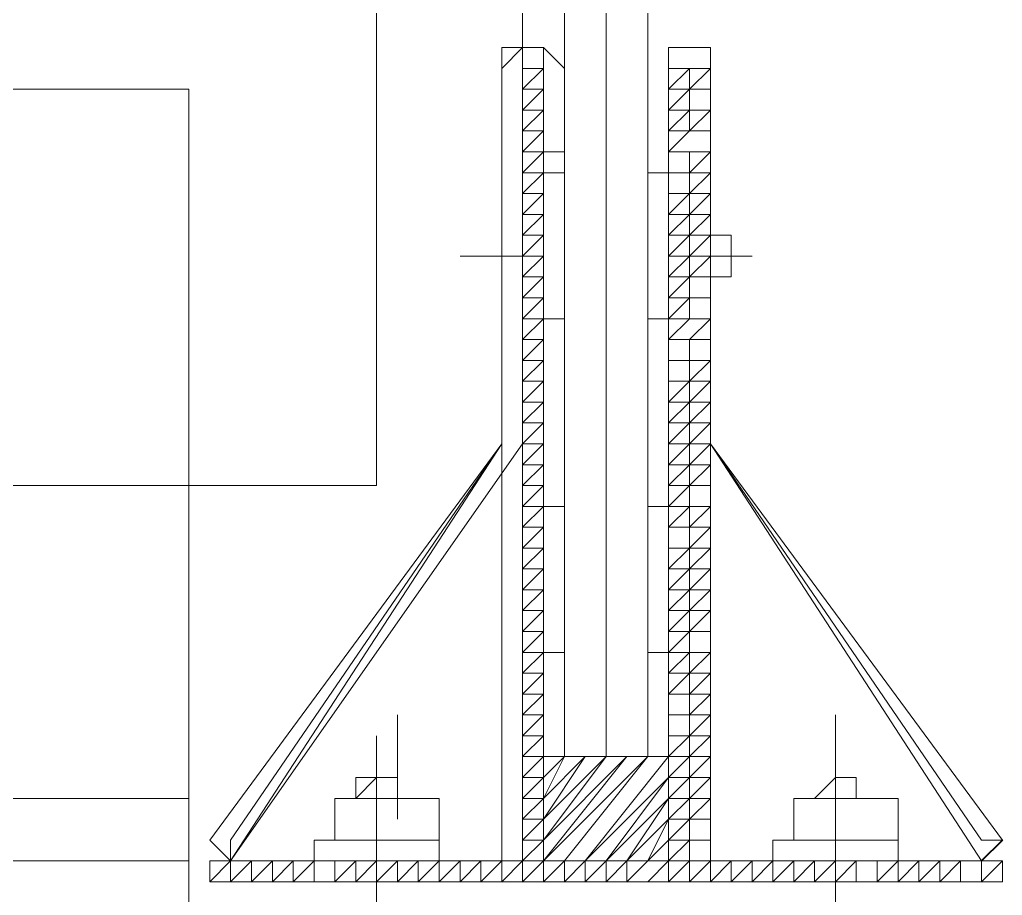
# Model space of a CAD drawing. Header units: millimetres. Extents: x 182 to 575, y -105 to 95.
# Drawn here: x 280.2178 to 280.4421, y 73.7984 to 73.9983 of the extents above; entities that cross this region are included whole.
import ezdxf

# ---------------------------------------------------------------- set-up
doc = ezdxf.new("R2010")
doc.units = ezdxf.units.MM
doc.header["$MEASUREMENT"] = 0
doc.layers.add('PDF_Geometry', color=7, linetype='Continuous')
doc.layers.add('PDF_Solid Fills', color=7, linetype='Continuous')

msp = doc.modelspace()

# ---------------------------------------------------------------- hatches: boundary and pattern name
at = {"layer": 'PDF_Solid Fills', "transparency": 33554559}
h = msp.add_hatch(color=256, dxfattribs=at)
h.paths.add_polyline_path([(280.2352, 73.80755), (280.2277, 73.80755), (280.2352, 73.80755)], flags=0)
h.paths.add_polyline_path([(280.2277, 73.80755), (280.2352, 73.80755), (280.2277, 73.80755)], flags=0)
h.paths.add_polyline_path([(280.2327, 73.80255), (280.2252, 73.80255), (280.2327, 73.80255)], flags=0)
h.paths.add_polyline_path([(280.2252, 73.80005), (280.2327, 73.80005), (280.2252, 73.80005)], flags=0)
h = msp.add_hatch(color=256, dxfattribs=at)
h.paths.add_polyline_path([(280.3452, 73.80755), (280.3552, 73.80755), (280.3452, 73.80755)], flags=0)
h.paths.add_polyline_path([(280.3477, 73.80005), (280.3402, 73.80005), (280.3477, 73.80005)], flags=0)
h.paths.add_polyline_path([(280.3327, 73.78755), (280.3402, 73.78755), (280.3327, 73.78755)], flags=0)
h.paths.add_polyline_path([(280.3402, 73.78755), (280.3327, 73.78755), (280.3402, 73.78755)], flags=0)
h.paths.add_polyline_path([(280.3277, 73.78005), (280.3352, 73.78005), (280.3277, 73.78005)], flags=0)
h.paths.add_polyline_path([(280.3277, 73.76255), (280.3202, 73.76255), (280.3277, 73.76255)], flags=0)
h.paths.add_polyline_path([(280.3227, 73.75255), (280.3152, 73.75255), (280.3227, 73.75255)], flags=0)
h.paths.add_polyline_path([(280.3152, 73.75005), (280.3227, 73.75005), (280.3152, 73.75005)], flags=0)

# ---------------------------------------------------------------- linework, layer by layer
at = {"layer": 'PDF_Geometry', "lineweight": 13}
for points in [[(280.33258, 73.94434), (280.33258, 74.94434)], [(280.33258, 73.9872), (280.33735, 73.9872), (280.33735, 73.97291), (280.33735, 73.9872), (280.33735, 73.99196), (280.33258, 73.99196), (280.32782, 73.9872), (280.32782, 73.90148), (280.26592, 73.81101), (280.32782, 73.90148), (280.32782, 73.9872), (280.32782, 73.90148), (280.26592, 73.81101), (280.32782, 73.90148), (280.32782, 73.9872)], [(280.44211, 73.80625), (280.37544, 73.80625), (280.37544, 73.90148), (280.37544, 73.9872), (280.36592, 73.9872), (280.36592, 73.97291), (280.36592, 73.9872), (280.36592, 73.99196), (280.37544, 73.99196), (280.37544, 73.9872), (280.37544, 73.90148), (280.44211, 73.81101), (280.43734, 73.81101), (280.37544, 73.90148), (280.37544, 73.80625), (280.43734, 73.80625)], [(280.36592, 73.9872), (280.36592, 73.9872)], [(280.36592, 73.9872), (280.36592, 73.9872)], [(280.14211, 73.79672), (280.14211, 73.98243), (280.25639, 73.98243), (280.25639, 73.79672)], [(280.29925, 73.82053), (280.29925, 73.82529), (280.30401, 73.82529), (280.30401, 73.82053), (280.30401, 73.82529), (280.30401, 73.82053), (280.30401, 73.82529), (280.29449, 73.82529), (280.29449, 73.82053), (280.29449, 73.82529)], [(280.29449, 73.82053), (280.29925, 73.82529)], [(280.14211, 73.82053), (280.25639, 73.82053)], [(280.14211, 73.80625), (280.25639, 73.80625)], [(280.30401, 73.80625), (280.30401, 73.80625)], [(280.30401, 73.80625), (280.30401, 73.80625)], [(280.40401, 73.80625), (280.40401, 73.80625)], [(280.40401, 73.80625), (280.40401, 73.80625)]]:
    msp.add_lwpolyline(points, dxfattribs=at)
for points in [[(280.34211, 73.83006), (280.35163, 73.83006), (280.35163, 74.92529), (280.34211, 74.92529)], [(280.34211, 73.83006), (280.35163, 73.83006), (280.35163, 74.92529), (280.34211, 74.92529)], [(280.34211, 73.83006), (280.35163, 73.83006), (280.35163, 74.92529), (280.34211, 74.92529)], [(280.34211, 73.83006), (280.35163, 73.83006), (280.35163, 74.92529), (280.34211, 74.92529)], [(280.36115, 73.83006), (280.35163, 73.83006), (280.35163, 74.92529), (280.36115, 74.92529)], [(280.36115, 73.83006), (280.35163, 73.83006), (280.35163, 74.92529), (280.36115, 74.92529)], [(280.36115, 73.83006), (280.35163, 73.83006), (280.35163, 74.92529), (280.36115, 74.92529)], [(280.36115, 73.83006), (280.35163, 73.83006), (280.35163, 74.92529), (280.36115, 74.92529)], [(279.06115, 74.87291), (280.29925, 74.87291), (280.29925, 73.89196), (279.06115, 73.89196)], [(280.32782, 73.9872), (280.32782, 73.90148), (280.26592, 73.80625), (280.26116, 73.81101), (280.32782, 73.90148), (280.32782, 73.9872), (280.32782, 73.99196), (280.33258, 73.99196), (280.33735, 73.99196), (280.33735, 73.9872), (280.33735, 73.96815), (280.33735, 73.9872), (280.33258, 73.9872), (280.33735, 73.9872), (280.33735, 73.97291), (280.33735, 73.9872), (280.33735, 73.99196), (280.33258, 73.99196), (280.32782, 73.9872), (280.32782, 73.90148), (280.26592, 73.81101), (280.32782, 73.90148), (280.32782, 73.9872), (280.32782, 73.90148), (280.26592, 73.81101), (280.32782, 73.90148)], [(280.26592, 73.80625), (280.33258, 73.90148), (280.33258, 73.9872), (280.33735, 73.9872), (280.33735, 73.96815), (280.34211, 73.96815), (280.34211, 73.9872), (280.33735, 73.99196), (280.33258, 73.99196), (280.32782, 73.99196), (280.32782, 73.9872), (280.32782, 73.90148), (280.26592, 73.81101)], [(280.37544, 73.90148), (280.37544, 73.9872), (280.36592, 73.9872), (280.36592, 73.97291), (280.36592, 73.9872), (280.36592, 73.99196), (280.37544, 73.99196), (280.37544, 73.9872), (280.37544, 73.90148), (280.44211, 73.81101), (280.43734, 73.81101)], [(280.37544, 73.9872), (280.36592, 73.9872), (280.36592, 73.80625), (280.33735, 73.80625), (280.33735, 73.9872), (280.33258, 73.9872), (280.33258, 73.80148), (280.37544, 73.80148)], [(280.33258, 73.9872), (280.33735, 73.9872), (280.33735, 73.97291), (280.33735, 73.9872)], [(280.37544, 73.9872), (280.36592, 73.9872), (280.36592, 73.80625), (280.33735, 73.80625), (280.33735, 73.9872), (280.33258, 73.9872), (280.33258, 73.80148), (280.37544, 73.80148)], [(280.33258, 73.9872), (280.33735, 73.9872), (280.33735, 73.97291), (280.33735, 73.9872)], [(280.37544, 73.90148), (280.37544, 73.9872), (280.36592, 73.9872), (280.36592, 73.97291), (280.36592, 73.9872), (280.37544, 73.9872), (280.37544, 73.90148), (280.44211, 73.81101)], [(280.37544, 73.90148), (280.37544, 73.9872), (280.36592, 73.9872), (280.36592, 73.97291), (280.36592, 73.9872), (280.37544, 73.9872), (280.37544, 73.90148), (280.43734, 73.81101)], [(280.30401, 73.81577), (280.30401, 73.83958)], [(280.40401, 73.81577), (280.40401, 73.83958)], [(280.29925, 73.83482), (280.29925, 73.66339)], [(280.40401, 73.83482), (280.40401, 73.66339)], [(280.40401, 73.82529), (280.39925, 73.82053)], [(280.40877, 73.82529), (280.40877, 73.82053), (280.40877, 73.82529), (280.40401, 73.82529), (280.40401, 73.82053), (280.40401, 73.82529), (280.40877, 73.82529), (280.40877, 73.82053)], [(280.28973, 73.81101), (280.31354, 73.81101), (280.31354, 73.82053), (280.28973, 73.82053)], [(280.28973, 73.81101), (280.31354, 73.81101), (280.31354, 73.82053), (280.28973, 73.82053)], [(280.39449, 73.81101), (280.4183, 73.81101), (280.4183, 73.82053), (280.39449, 73.82053)], [(280.39449, 73.81101), (280.4183, 73.81101), (280.4183, 73.82053), (280.39449, 73.82053)], [(280.28496, 73.80625), (280.31354, 73.80625), (280.31354, 73.81101), (280.28496, 73.81101)], [(280.28496, 73.80625), (280.31354, 73.80625), (280.31354, 73.81101), (280.28496, 73.81101)], [(280.38973, 73.80625), (280.4183, 73.80625), (280.4183, 73.81101), (280.38973, 73.81101)], [(280.38973, 73.80625), (280.4183, 73.80625), (280.4183, 73.81101), (280.38973, 73.81101)]]:
    msp.add_lwpolyline(points, close=True, dxfattribs=at)
at = {"layer": 'PDF_Geometry', "lineweight": 20}
for points in [[(280.33258, 73.99196), (280.33735, 73.99196)], [(280.43734, 73.80625), (280.37544, 73.90148), (280.37544, 73.9872), (280.36592, 73.9872), (280.36592, 73.96815), (280.36592, 73.9872), (280.36592, 73.99196), (280.37544, 73.99196), (280.37544, 73.9872), (280.37544, 73.90148), (280.44211, 73.81101)], [(280.37544, 73.99196), (280.36592, 73.99196)], [(280.37544, 73.9872), (280.37544, 73.90148), (280.44211, 73.81101), (280.43734, 73.80625), (280.37544, 73.90148), (280.37544, 73.9872), (280.36592, 73.9872), (280.36592, 73.96815), (280.36592, 73.9872), (280.36592, 73.96815), (280.36592, 73.9872), (280.37544, 73.9872), (280.37544, 73.90148), (280.43734, 73.80625), (280.44211, 73.81101), (280.37544, 73.90148)], [(280.33735, 73.96339), (280.34211, 73.96339), (280.34211, 73.93005), (280.33735, 73.93005)], [(280.33735, 73.96339), (280.34211, 73.96339), (280.34211, 73.93005), (280.33735, 73.93005)], [(280.36115, 73.96339), (280.36592, 73.96339), (280.36592, 73.93005), (280.36115, 73.93005)], [(280.36115, 73.96339), (280.36592, 73.96339), (280.36592, 73.93005), (280.36115, 73.93005)], [(280.32782, 73.94434), (280.32782, 73.9491), (280.32782, 73.94434), (280.32782, 73.9491), (280.32782, 73.94434), (280.32782, 73.93958), (280.32782, 73.94434), (280.32782, 73.93958)], [(280.32782, 73.94434), (280.32782, 73.9491), (280.32782, 73.94434), (280.32782, 73.9491), (280.32782, 73.94434), (280.32782, 73.93958), (280.32782, 73.94434), (280.32782, 73.93958)], [(280.3802, 73.94434), (280.3802, 73.9491), (280.37544, 73.9491), (280.37544, 73.94434)], [(280.37544, 73.94434), (280.37544, 73.9491), (280.37544, 73.94434), (280.37544, 73.9491), (280.37544, 73.94434), (280.37544, 73.93958), (280.37544, 73.94434), (280.37544, 73.93958)], [(280.3183, 73.94434), (280.33735, 73.94434)], [(280.38496, 73.94434), (280.36592, 73.94434)], [(280.3802, 73.94434), (280.3802, 73.93958), (280.37544, 73.93958), (280.37544, 73.94434)], [(280.37544, 73.90148), (280.37544, 73.80625), (280.43734, 73.80625)], [(280.33735, 73.8872), (280.34211, 73.8872), (280.34211, 73.85386), (280.33735, 73.85386)], [(280.33735, 73.8872), (280.34211, 73.8872), (280.34211, 73.85386), (280.33735, 73.85386)], [(280.36115, 73.8872), (280.36592, 73.8872), (280.36592, 73.85386), (280.36115, 73.85386)], [(280.36115, 73.8872), (280.36592, 73.8872), (280.36592, 73.85386), (280.36115, 73.85386)], [(280.33735, 73.83006), (280.36592, 73.83006), (280.36592, 73.80625), (280.33735, 73.80625)], [(280.33735, 73.82053), (280.34687, 73.83006), (280.33735, 73.82053), (280.34211, 73.83006), (280.33735, 73.82053), (280.34687, 73.83006)], [(280.33735, 73.81577), (280.35163, 73.83006), (280.33735, 73.81577), (280.34687, 73.83006), (280.33735, 73.81577), (280.35163, 73.83006)], [(280.33735, 73.83006), (280.36592, 73.83006), (280.36592, 73.80625), (280.33735, 73.80625)], [(280.35163, 73.80625), (280.36592, 73.82053), (280.35163, 73.80625), (280.36592, 73.82529), (280.34687, 73.80625), (280.36592, 73.83006), (280.34687, 73.80625), (280.36592, 73.83006), (280.34687, 73.80625), (280.36592, 73.82529), (280.35163, 73.80625), (280.36592, 73.82053)], [(280.26116, 73.80625), (280.26116, 73.80148), (280.44211, 73.80148), (280.44211, 73.80625)], [(280.26116, 73.80625), (280.26116, 73.80148), (280.44211, 73.80148), (280.44211, 73.80625)]]:
    msp.add_lwpolyline(points, close=True, dxfattribs=at)
for points in [[(280.43734, 73.80625), (280.37544, 73.90148), (280.37544, 73.9872), (280.36592, 73.9872), (280.36592, 73.96815), (280.36592, 73.9872), (280.36592, 73.99196), (280.37544, 73.99196), (280.37544, 73.9872)], [(280.37544, 73.99196), (280.37544, 73.99196)], [(280.37544, 73.99196), (280.37544, 73.99196)], [(280.32782, 73.90148), (280.26592, 73.80625), (280.26116, 73.81101), (280.32782, 73.90148), (280.32782, 73.9872), (280.32782, 73.90148), (280.32782, 73.80625), (280.26592, 73.80625), (280.33258, 73.80625), (280.33258, 73.90148), (280.33258, 73.9872), (280.33735, 73.9872), (280.33735, 73.96815), (280.34211, 73.96815), (280.34211, 73.9872)], [(280.32782, 73.9872), (280.32782, 73.90148), (280.26592, 73.81101), (280.26592, 73.80625), (280.33258, 73.90148), (280.26592, 73.80625), (280.33258, 73.90148)], [(280.33258, 73.9872), (280.33258, 73.9872)], [(280.33258, 73.9872), (280.33735, 73.9872), (280.33735, 73.96815), (280.33735, 73.9872)], [(280.33258, 73.9872), (280.33258, 73.9872)], [(280.33735, 73.9872), (280.33735, 73.9872)], [(280.37544, 73.9872), (280.37544, 73.90148), (280.44211, 73.81101), (280.43734, 73.80625)], [(280.37544, 73.94434), (280.37544, 73.9491), (280.37544, 73.94434)], [(280.37544, 73.94434), (280.37544, 73.93958), (280.37544, 73.94434)], [(280.43734, 73.80625), (280.37544, 73.90148)], [(280.43734, 73.80625), (280.37544, 73.80625), (280.37544, 73.90148)], [(280.33735, 73.83006), (280.33735, 73.83006)], [(280.33735, 73.82529), (280.34211, 73.83006), (280.33735, 73.82529)], [(280.33735, 73.81101), (280.35639, 73.83006), (280.33735, 73.81101)], [(280.35639, 73.83006), (280.33735, 73.80625), (280.36115, 73.83006), (280.34211, 73.80625), (280.36115, 73.83006), (280.34211, 73.80625), (280.36115, 73.83006), (280.33735, 73.80625), (280.35639, 73.83006), (280.33735, 73.81101), (280.35163, 73.83006)], [(280.33735, 73.83006), (280.33735, 73.83006)], [(280.33735, 73.82529), (280.34211, 73.83006), (280.33735, 73.82529)], [(280.35639, 73.80625), (280.36592, 73.81577), (280.35639, 73.80625), (280.36592, 73.82053), (280.35639, 73.80625), (280.36592, 73.81577), (280.36115, 73.80625), (280.36592, 73.81577), (280.36115, 73.80625), (280.36592, 73.81101), (280.36592, 73.80625), (280.36592, 73.81101), (280.36115, 73.80625)]]:
    msp.add_lwpolyline(points, dxfattribs=at)
at = {"layer": 'PDF_Geometry', "color": 8, "lineweight": 13, "true_color": 0x808080}
for points in [[(280.33258, 73.9872), (280.33258, 73.9872)], [(280.33258, 73.98243), (280.33735, 73.9872), (280.33258, 73.9872), (280.33735, 73.9872), (280.33258, 73.98243), (280.33258, 73.97767), (280.33735, 73.98243), (280.33735, 73.97767), (280.33258, 73.97767), (280.33258, 73.97291), (280.33735, 73.97767), (280.33735, 73.97291), (280.33258, 73.97291), (280.33258, 73.96815), (280.33735, 73.97291), (280.33735, 73.96815), (280.33258, 73.96815), (280.33258, 73.96339), (280.33735, 73.96815), (280.33735, 73.96339), (280.33258, 73.96339), (280.33258, 73.95863), (280.33735, 73.96339), (280.33258, 73.96339), (280.33258, 73.95863), (280.33735, 73.96339)], [(280.33735, 73.98243), (280.33735, 73.9872), (280.33735, 73.98243), (280.33258, 73.98243), (280.33258, 73.97767), (280.33735, 73.98243), (280.33735, 73.97767), (280.33258, 73.97767), (280.33258, 73.97291), (280.33258, 73.97767)], [(280.33258, 73.9872), (280.33258, 73.9872)], [(280.36592, 73.9872), (280.36592, 73.9872)], [(280.36592, 73.98243), (280.37068, 73.9872), (280.36592, 73.9872), (280.37068, 73.9872), (280.36592, 73.98243), (280.37068, 73.98243), (280.37068, 73.9872), (280.37544, 73.9872), (280.37068, 73.98243), (280.37068, 73.9872), (280.37544, 73.9872), (280.37068, 73.98243), (280.36592, 73.97767), (280.37068, 73.97767), (280.37068, 73.98243), (280.37544, 73.98243), (280.37068, 73.98243), (280.36592, 73.97767), (280.37068, 73.97767), (280.37068, 73.98243)], [(280.36592, 73.9872), (280.36592, 73.9872)], [(280.33258, 73.98243), (280.33258, 73.98243)], [(280.33258, 73.98243), (280.33258, 73.98243)], [(280.33258, 73.98243), (280.33258, 73.98243)], [(280.33258, 73.98243), (280.33258, 73.98243)], [(280.36592, 73.98243), (280.36592, 73.98243)], [(280.36592, 73.98243), (280.36592, 73.98243)], [(280.36592, 73.98243), (280.36592, 73.98243)], [(280.37544, 73.98243), (280.37544, 73.98243)], [(280.37544, 73.98243), (280.37544, 73.98243)], [(280.33258, 73.97767), (280.33258, 73.97767)], [(280.33258, 73.97767), (280.33258, 73.97767)], [(280.33258, 73.96815), (280.33258, 73.96339), (280.33258, 73.96815), (280.33735, 73.96815), (280.33735, 73.97291), (280.33258, 73.96815), (280.33258, 73.97291), (280.33735, 73.97291), (280.33735, 73.97767)], [(280.33735, 73.97767), (280.33735, 73.97767)], [(280.37068, 73.97767), (280.37068, 73.97291), (280.36592, 73.96815), (280.37068, 73.96815), (280.36592, 73.96815), (280.37068, 73.97291), (280.37544, 73.97767), (280.37068, 73.97767), (280.37068, 73.97291), (280.37544, 73.97291), (280.37068, 73.97291), (280.37544, 73.97291)], [(280.37068, 73.97291), (280.36592, 73.97291), (280.37068, 73.97767), (280.37544, 73.97767)], [(280.36592, 73.97291), (280.36592, 73.97291)], [(280.36592, 73.97291), (280.36592, 73.97291)], [(280.37068, 73.97291), (280.37068, 73.97291)], [(280.37068, 73.97291), (280.37068, 73.97291)], [(280.37544, 73.97291), (280.37544, 73.97291)], [(280.33735, 73.96815), (280.33258, 73.96339)], [(280.33735, 73.96815), (280.33735, 73.96815)], [(280.37544, 73.96339), (280.37068, 73.95863), (280.36592, 73.95863), (280.37068, 73.95863), (280.37068, 73.96339), (280.37544, 73.96339), (280.37068, 73.95863), (280.37068, 73.96339), (280.37544, 73.96339), (280.37068, 73.96339), (280.36592, 73.96339), (280.37068, 73.96339), (280.37544, 73.96815), (280.37068, 73.96815), (280.36592, 73.96815), (280.37068, 73.96815), (280.37544, 73.96815)], [(280.36592, 73.96339), (280.37068, 73.96339), (280.37068, 73.96815)], [(280.33258, 73.96339), (280.33258, 73.96339)], [(280.33735, 73.96339), (280.33735, 73.96339)], [(280.33735, 73.96339), (280.33735, 73.96339)], [(280.36592, 73.96339), (280.36592, 73.96339)], [(280.36592, 73.96339), (280.36592, 73.96339)], [(280.36592, 73.96339), (280.36592, 73.96339)], [(280.37068, 73.96339), (280.37068, 73.96339)], [(280.37068, 73.96339), (280.37068, 73.96339)], [(280.37068, 73.96339), (280.37068, 73.96339)], [(280.37544, 73.96339), (280.37544, 73.96339)], [(280.33735, 73.95386), (280.33735, 73.9491), (280.33258, 73.9491), (280.33735, 73.9491), (280.33735, 73.95386), (280.33258, 73.95386), (280.33258, 73.95863), (280.33258, 73.95386), (280.33258, 73.95863), (280.33735, 73.95863), (280.33258, 73.95386), (280.33258, 73.9491), (280.33258, 73.95386), (280.33735, 73.95863), (280.33258, 73.95863)], [(280.33735, 73.95863), (280.33258, 73.95863), (280.33258, 73.95386), (280.33735, 73.95386), (280.33258, 73.9491), (280.33258, 73.95386)], [(280.33735, 73.95863), (280.33735, 73.95863)], [(280.33735, 73.95863), (280.33735, 73.95863)], [(280.36592, 73.95863), (280.37068, 73.95863), (280.37068, 73.95386), (280.36592, 73.95386), (280.37068, 73.95863), (280.37544, 73.95863), (280.37544, 73.95386), (280.37068, 73.9491), (280.37068, 73.94434), (280.36592, 73.94434), (280.36592, 73.9491), (280.37068, 73.9491), (280.37544, 73.95386), (280.37068, 73.95386), (280.37068, 73.9491), (280.36592, 73.9491), (280.37068, 73.95386)], [(280.37544, 73.95386), (280.37068, 73.95386), (280.37068, 73.9491), (280.36592, 73.94434), (280.37068, 73.94434), (280.37068, 73.9491), (280.37544, 73.9491), (280.37068, 73.94434), (280.36592, 73.93958), (280.37068, 73.94434), (280.37544, 73.9491), (280.37068, 73.9491), (280.36592, 73.94434), (280.36592, 73.9491), (280.37068, 73.95386), (280.37544, 73.95863)], [(280.36592, 73.95863), (280.36592, 73.95863)], [(280.36592, 73.95863), (280.36592, 73.95863)], [(280.37544, 73.95863), (280.37544, 73.95863)], [(280.33258, 73.95386), (280.33258, 73.95386)], [(280.33258, 73.95386), (280.33258, 73.95386)], [(280.33735, 73.95386), (280.33735, 73.95386)], [(280.36592, 73.95386), (280.36592, 73.95386)], [(280.36592, 73.95386), (280.36592, 73.95386)], [(280.33258, 73.9491), (280.33258, 73.9491)], [(280.33258, 73.9491), (280.33258, 73.9491)], [(280.33258, 73.94434), (280.33258, 73.93958), (280.33735, 73.94434), (280.33258, 73.94434), (280.33735, 73.9491), (280.33258, 73.94434), (280.33735, 73.94434), (280.33258, 73.93958)], [(280.33258, 73.9491), (280.33258, 73.9491)], [(280.33258, 73.9491), (280.33258, 73.9491)], [(280.36592, 73.9491), (280.36592, 73.9491)], [(280.37544, 73.9491), (280.37544, 73.9491)], [(280.33258, 73.94434), (280.33258, 73.94434)], [(280.33258, 73.94434), (280.33258, 73.94434)], [(280.33735, 73.93958), (280.33735, 73.93482), (280.33258, 73.93482), (280.33258, 73.93005), (280.33258, 73.93482), (280.33735, 73.93958), (280.33258, 73.93958), (280.33258, 73.93482), (280.33258, 73.93005), (280.33258, 73.93482), (280.33735, 73.93482), (280.33735, 73.93958), (280.33258, 73.93482), (280.33258, 73.93958), (280.33735, 73.93958), (280.33735, 73.94434)], [(280.33258, 73.94434), (280.33258, 73.94434)], [(280.33258, 73.94434), (280.33258, 73.94434)], [(280.33735, 73.94434), (280.33735, 73.94434)], [(280.36592, 73.93958), (280.37068, 73.93958), (280.37544, 73.94434)], [(280.37068, 73.93958), (280.37068, 73.94434), (280.37544, 73.94434)], [(280.37068, 73.94434), (280.37068, 73.94434)], [(280.37544, 73.94434), (280.37544, 73.94434)], [(280.33258, 73.93958), (280.33258, 73.93958)], [(280.33258, 73.93958), (280.33258, 73.93958)], [(280.33258, 73.93958), (280.33258, 73.93958)], [(280.36592, 73.93958), (280.36592, 73.93958)], [(280.36592, 73.93958), (280.36592, 73.93958)], [(280.36592, 73.93958), (280.36592, 73.93958)], [(280.36592, 73.93482), (280.37068, 73.93958)], [(280.36592, 73.93482), (280.37068, 73.93482), (280.37068, 73.93958), (280.37544, 73.93958)], [(280.37068, 73.93958), (280.37544, 73.93958)], [(280.37544, 73.93958), (280.37544, 73.93958)], [(280.33258, 73.93482), (280.33258, 73.93482)], [(280.33735, 73.92529), (280.33258, 73.92053), (280.33258, 73.92529), (280.33735, 73.93005), (280.33258, 73.93005), (280.33258, 73.92529), (280.33258, 73.92053), (280.33258, 73.92529), (280.33735, 73.92529), (280.33735, 73.93005), (280.33258, 73.92529), (280.33258, 73.93005), (280.33735, 73.93005), (280.33735, 73.93482), (280.33258, 73.93005)], [(280.33258, 73.93482), (280.33258, 73.93482)], [(280.33735, 73.93482), (280.33735, 73.93482)], [(280.33735, 73.93482), (280.33735, 73.93482)], [(280.36592, 73.93482), (280.36592, 73.93005), (280.37068, 73.93005), (280.37544, 73.93005), (280.37068, 73.92529), (280.37544, 73.92529), (280.37068, 73.92529), (280.37068, 73.92053), (280.36592, 73.92053), (280.37068, 73.92053), (280.37544, 73.92053), (280.37068, 73.92053), (280.37068, 73.91577), (280.36592, 73.91577), (280.37068, 73.91577)], [(280.37544, 73.93482), (280.37068, 73.93482), (280.37068, 73.93005), (280.37544, 73.93005), (280.37068, 73.92529), (280.36592, 73.92529), (280.37068, 73.92529), (280.36592, 73.92529), (280.37068, 73.92529), (280.37068, 73.92053), (280.36592, 73.92053), (280.37068, 73.92053), (280.37544, 73.92053), (280.37068, 73.92053), (280.37068, 73.91577), (280.37068, 73.91101), (280.36592, 73.91101), (280.37068, 73.91577), (280.37544, 73.91577), (280.37068, 73.91101), (280.36592, 73.90624), (280.36592, 73.91101)], [(280.37068, 73.93482), (280.37068, 73.93482)], [(280.37068, 73.93482), (280.37068, 73.93482)], [(280.37544, 73.93482), (280.37544, 73.93482)], [(280.33258, 73.93005), (280.33258, 73.93005)], [(280.33258, 73.92529), (280.33258, 73.92053), (280.33735, 73.92529), (280.33735, 73.93005)], [(280.36592, 73.93005), (280.36592, 73.93005)], [(280.36592, 73.93005), (280.36592, 73.93005)], [(280.37068, 73.93005), (280.37068, 73.93005)], [(280.37068, 73.93005), (280.37544, 73.93005)], [(280.37544, 73.93005), (280.37544, 73.93005)], [(280.33735, 73.92529), (280.33735, 73.92529)], [(280.33735, 73.92529), (280.33735, 73.92529)], [(280.33735, 73.92529), (280.33735, 73.92529)], [(280.33735, 73.92529), (280.33735, 73.92529)], [(280.36592, 73.92529), (280.36592, 73.92529)], [(280.37068, 73.92529), (280.37068, 73.92529)], [(280.37068, 73.92529), (280.37068, 73.92529)], [(280.37544, 73.92529), (280.37544, 73.92529)], [(280.33258, 73.91577), (280.33258, 73.92053), (280.33735, 73.92053)], [(280.33258, 73.91577), (280.33735, 73.92053)], [(280.33735, 73.92053), (280.33735, 73.92053)], [(280.33735, 73.92053), (280.33735, 73.92053)], [(280.36592, 73.92053), (280.36592, 73.92053)], [(280.37544, 73.91101), (280.37068, 73.91101), (280.37068, 73.90624), (280.37068, 73.90148), (280.36592, 73.90148), (280.37068, 73.90624), (280.37068, 73.91101), (280.37544, 73.91101), (280.37068, 73.90624), (280.36592, 73.90624), (280.37068, 73.90624), (280.37068, 73.91101), (280.37544, 73.91577), (280.37068, 73.91577), (280.37068, 73.91101), (280.36592, 73.91101), (280.37068, 73.91577), (280.37544, 73.92053), (280.37068, 73.91577), (280.36592, 73.91577)], [(280.36592, 73.92053), (280.36592, 73.92053)], [(280.33258, 73.91577), (280.33735, 73.91577)], [(280.33258, 73.91101), (280.33258, 73.91577)], [(280.33258, 73.91577), (280.33735, 73.91577)], [(280.33258, 73.91577), (280.33258, 73.91577)], [(280.33258, 73.91577), (280.33735, 73.91577)], [(280.33258, 73.90624), (280.33258, 73.91101), (280.33735, 73.91577)], [(280.36592, 73.91577), (280.36592, 73.91577)], [(280.36592, 73.91577), (280.36592, 73.91577)], [(280.36592, 73.91577), (280.36592, 73.91577)], [(280.37544, 73.91577), (280.37544, 73.91577)], [(280.33258, 73.91101), (280.33258, 73.91101)], [(280.33258, 73.91101), (280.33735, 73.91101)], [(280.33258, 73.90624), (280.33258, 73.91101)], [(280.33258, 73.91101), (280.33258, 73.91101)], [(280.33258, 73.90624), (280.33258, 73.91101)], [(280.33258, 73.90624), (280.33735, 73.91101)], [(280.33735, 73.91101), (280.33735, 73.91101)], [(280.33735, 73.91101), (280.33735, 73.91101)], [(280.36592, 73.91101), (280.36592, 73.91101)], [(280.36592, 73.91101), (280.36592, 73.91101)], [(280.33258, 73.90624), (280.33258, 73.90624)], [(280.33258, 73.90624), (280.33258, 73.90624)], [(280.33258, 73.90624), (280.33735, 73.90624)], [(280.33258, 73.90624), (280.33258, 73.90624)], [(280.36592, 73.90624), (280.36592, 73.90624)], [(280.37068, 73.89672), (280.37544, 73.89672), (280.37068, 73.89672), (280.37068, 73.89196), (280.36592, 73.89196), (280.37068, 73.89672), (280.37544, 73.89672), (280.37068, 73.89672), (280.37068, 73.89196), (280.36592, 73.89196), (280.37068, 73.89672), (280.37068, 73.90148), (280.37544, 73.90148), (280.37068, 73.89672), (280.36592, 73.89672), (280.37068, 73.90148), (280.37544, 73.90624), (280.37068, 73.90148), (280.37068, 73.89672), (280.36592, 73.89672)], [(280.36592, 73.90624), (280.36592, 73.90624)], [(280.37544, 73.90624), (280.37068, 73.90624), (280.37068, 73.90148), (280.36592, 73.90148), (280.37068, 73.90624)], [(280.37544, 73.90624), (280.37544, 73.90624)], [(280.37544, 73.90624), (280.37544, 73.90624)], [(280.33258, 73.90148), (280.33258, 73.90148)], [(280.33258, 73.90148), (280.33258, 73.90148)], [(280.33258, 73.90148), (280.33258, 73.90148)], [(280.33258, 73.90148), (280.33258, 73.90148)], [(280.33258, 73.90148), (280.33258, 73.90148)], [(280.33735, 73.90148), (280.33258, 73.89672), (280.33258, 73.90148)], [(280.33735, 73.90148), (280.33735, 73.90148)], [(280.33735, 73.90148), (280.33735, 73.90148)], [(280.37068, 73.90148), (280.37544, 73.90148), (280.37068, 73.90148), (280.36592, 73.89672), (280.36592, 73.90148)], [(280.37544, 73.90148), (280.37544, 73.90148)], [(280.33258, 73.89672), (280.33258, 73.89672)], [(280.33258, 73.89672), (280.33258, 73.89672)], [(280.33258, 73.89196), (280.33735, 73.89672)], [(280.33735, 73.89196), (280.33735, 73.89672)], [(280.36592, 73.89672), (280.36592, 73.89672)], [(280.33258, 73.8872), (280.33735, 73.89196)], [(280.33258, 73.8872), (280.33258, 73.89196)], [(280.33258, 73.8872), (280.33258, 73.89196), (280.33735, 73.89196)], [(280.33258, 73.8872), (280.33735, 73.89196)], [(280.33735, 73.89196), (280.33735, 73.89196)], [(280.33735, 73.89196), (280.33735, 73.89196)], [(280.33735, 73.89196), (280.33735, 73.89196)], [(280.36592, 73.89196), (280.36592, 73.89196)], [(280.36592, 73.8872), (280.37068, 73.8872), (280.37544, 73.8872), (280.37068, 73.88244), (280.36592, 73.88244), (280.37068, 73.8872), (280.37068, 73.89196), (280.37544, 73.89196), (280.37068, 73.89196), (280.37068, 73.8872), (280.36592, 73.88244), (280.37068, 73.88244), (280.37068, 73.87767), (280.36592, 73.87767), (280.37068, 73.87767), (280.37544, 73.88244), (280.37068, 73.88244), (280.37068, 73.87767), (280.36592, 73.87767), (280.37068, 73.87767), (280.37544, 73.88244)], [(280.36592, 73.89196), (280.36592, 73.89196)], [(280.37068, 73.89196), (280.37068, 73.89196)], [(280.37068, 73.89196), (280.37068, 73.89196)], [(280.37068, 73.89196), (280.37068, 73.89196)], [(280.37544, 73.89196), (280.37544, 73.89196)], [(280.33258, 73.88244), (280.33258, 73.8872), (280.33735, 73.8872)], [(280.33258, 73.88244), (280.33735, 73.8872)], [(280.33735, 73.88244), (280.33735, 73.8872)], [(280.33735, 73.88244), (280.33735, 73.8872)], [(280.36592, 73.8872), (280.36592, 73.8872)], [(280.36592, 73.88244), (280.37068, 73.88244), (280.37068, 73.8872), (280.37544, 73.8872)], [(280.37068, 73.8872), (280.37544, 73.8872)], [(280.37068, 73.8872), (280.37544, 73.8872)], [(280.33258, 73.88244), (280.33258, 73.88244)], [(280.33735, 73.88244), (280.33258, 73.87767), (280.33258, 73.88244)], [(280.33258, 73.88244), (280.33258, 73.88244)], [(280.33258, 73.87767), (280.33258, 73.88244), (280.33735, 73.88244)], [(280.33258, 73.87767), (280.33735, 73.88244)], [(280.33735, 73.88244), (280.33735, 73.88244)], [(280.33735, 73.88244), (280.33735, 73.88244)], [(280.33735, 73.88244), (280.33735, 73.88244)], [(280.36592, 73.88244), (280.36592, 73.88244)], [(280.36592, 73.88244), (280.36592, 73.88244)], [(280.36592, 73.88244), (280.36592, 73.88244)], [(280.37068, 73.88244), (280.37068, 73.88244)], [(280.37068, 73.88244), (280.37068, 73.88244)], [(280.37068, 73.88244), (280.37068, 73.88244)], [(280.37068, 73.88244), (280.37068, 73.88244)], [(280.37068, 73.88244), (280.37068, 73.88244)], [(280.37544, 73.88244), (280.37544, 73.88244)], [(280.37544, 73.88244), (280.37544, 73.88244)], [(280.33735, 73.87767), (280.33258, 73.87767), (280.33258, 73.87291), (280.33735, 73.87291), (280.33258, 73.86815), (280.33258, 73.86339), (280.33735, 73.86815), (280.33735, 73.87291), (280.33258, 73.87291), (280.33258, 73.87767)], [(280.33735, 73.87767), (280.33735, 73.87767)], [(280.33735, 73.87767), (280.33735, 73.87767)], [(280.33735, 73.87767), (280.33735, 73.87767)], [(280.36592, 73.87767), (280.36592, 73.87767)], [(280.36592, 73.87767), (280.36592, 73.87767)], [(280.37068, 73.87767), (280.37068, 73.87291), (280.36592, 73.87291), (280.37068, 73.87767), (280.37544, 73.87767)], [(280.33258, 73.87291), (280.33258, 73.87291)], [(280.33258, 73.87291), (280.33258, 73.87291)], [(280.33735, 73.87291), (280.33735, 73.87291)], [(280.36592, 73.87291), (280.36592, 73.87291)], [(280.37544, 73.87291), (280.37068, 73.86815), (280.37544, 73.87291), (280.37068, 73.87291), (280.37068, 73.86815), (280.36592, 73.86815), (280.37068, 73.87291)], [(280.36592, 73.87291), (280.36592, 73.87291)], [(280.37544, 73.87291), (280.37544, 73.87291)], [(280.33258, 73.86815), (280.33258, 73.86815)], [(280.33258, 73.86815), (280.33258, 73.86815)], [(280.33258, 73.86815), (280.33258, 73.86815)], [(280.33735, 73.86815), (280.33735, 73.86815)], [(280.37068, 73.85863), (280.37068, 73.85386), (280.36592, 73.85386), (280.37068, 73.85863), (280.37544, 73.85863), (280.37068, 73.85863), (280.37068, 73.85386), (280.36592, 73.85386), (280.37068, 73.85863), (280.37544, 73.86339), (280.37068, 73.86339), (280.37068, 73.85863), (280.37544, 73.86339), (280.37068, 73.86339), (280.37068, 73.85863), (280.36592, 73.85863), (280.37068, 73.86339), (280.37068, 73.86815), (280.37544, 73.86815), (280.37068, 73.86815), (280.36592, 73.86339)], [(280.37544, 73.86815), (280.37544, 73.86815)], [(280.33258, 73.86339), (280.33258, 73.86339)], [(280.33258, 73.85863), (280.33735, 73.86339), (280.33258, 73.86339), (280.33735, 73.86339), (280.33258, 73.85863), (280.33258, 73.85386), (280.33258, 73.85863), (280.33735, 73.85863), (280.33258, 73.85386), (280.33258, 73.8491), (280.33258, 73.84434), (280.33258, 73.8491), (280.33735, 73.8491), (280.33258, 73.84434), (280.33258, 73.83958), (280.33735, 73.84434), (280.33735, 73.83958), (280.33258, 73.83958), (280.33258, 73.83482), (280.33735, 73.83958), (280.33258, 73.83482)], [(280.33258, 73.85386), (280.33735, 73.85863), (280.33735, 73.86339), (280.33735, 73.85863), (280.33735, 73.85386), (280.33258, 73.85386), (280.33258, 73.8491), (280.33258, 73.84434), (280.33258, 73.8491), (280.33735, 73.8491), (280.33735, 73.85386)], [(280.33258, 73.86339), (280.33258, 73.86339)], [(280.36592, 73.86339), (280.36592, 73.86339)], [(280.36592, 73.85863), (280.37068, 73.86339)], [(280.33258, 73.85863), (280.33258, 73.85863)], [(280.33258, 73.85863), (280.33258, 73.85863)], [(280.33258, 73.84434), (280.33735, 73.8491), (280.33735, 73.85386), (280.33258, 73.8491), (280.33258, 73.85386), (280.33735, 73.85386), (280.33735, 73.85863)], [(280.33258, 73.85863), (280.33258, 73.85863)], [(280.33258, 73.85863), (280.33258, 73.85863)], [(280.33735, 73.85863), (280.33735, 73.85863)], [(280.36592, 73.85863), (280.36592, 73.85863)], [(280.36592, 73.85863), (280.36592, 73.85863)], [(280.36592, 73.85863), (280.36592, 73.85863)], [(280.37068, 73.85863), (280.37068, 73.85863)], [(280.37544, 73.85863), (280.37544, 73.85863)], [(280.37544, 73.85863), (280.37544, 73.85863)], [(280.33258, 73.85386), (280.33258, 73.85386)], [(280.33258, 73.85386), (280.33258, 73.85386)], [(280.33735, 73.85386), (280.33735, 73.85386)], [(280.36592, 73.84434), (280.37068, 73.8491), (280.37544, 73.85386)], [(280.37068, 73.85386), (280.37068, 73.8491), (280.36592, 73.84434), (280.37068, 73.84434), (280.37068, 73.8491), (280.37544, 73.8491), (280.37068, 73.84434), (280.36592, 73.84434), (280.37068, 73.84434), (280.37068, 73.8491), (280.37544, 73.8491), (280.37068, 73.8491)], [(280.37068, 73.8491), (280.36592, 73.8491), (280.37068, 73.85386), (280.37544, 73.85386)], [(280.37068, 73.8491), (280.37068, 73.85386), (280.37544, 73.85386)], [(280.33735, 73.8491), (280.33735, 73.8491)], [(280.33735, 73.8491), (280.33735, 73.8491)], [(280.36592, 73.8491), (280.36592, 73.8491)], [(280.36592, 73.8491), (280.36592, 73.8491)], [(280.37068, 73.8491), (280.37068, 73.8491)], [(280.37068, 73.8491), (280.37068, 73.8491)], [(280.37544, 73.84434), (280.37068, 73.84434), (280.37544, 73.8491)], [(280.37544, 73.8491), (280.37544, 73.8491)], [(280.33258, 73.83958), (280.33258, 73.84434), (280.33735, 73.84434)], [(280.33735, 73.84434), (280.33735, 73.84434)], [(280.33735, 73.84434), (280.33735, 73.84434)], [(280.33735, 73.84434), (280.33735, 73.84434)], [(280.36592, 73.84434), (280.37068, 73.84434)], [(280.36592, 73.83958), (280.37068, 73.83958), (280.37544, 73.84434)], [(280.36592, 73.83958), (280.37068, 73.83958), (280.37068, 73.84434)], [(280.37068, 73.84434), (280.37544, 73.84434)], [(280.33258, 73.83958), (280.33258, 73.83958)], [(280.33735, 73.83958), (280.33258, 73.83958), (280.33258, 73.83482), (280.33735, 73.83482), (280.33258, 73.83482), (280.33258, 73.83006), (280.33735, 73.83006), (280.33258, 73.82529), (280.33258, 73.83006)], [(280.33735, 73.83958), (280.33735, 73.83958)], [(280.33735, 73.83958), (280.33735, 73.83958)], [(280.36592, 73.83958), (280.36592, 73.83958)], [(280.36592, 73.83958), (280.36592, 73.83958)], [(280.36592, 73.83958), (280.36592, 73.83958)], [(280.36592, 73.83958), (280.37068, 73.83958)], [(280.37068, 73.83958), (280.37068, 73.83958)], [(280.37068, 73.83958), (280.37068, 73.83958)], [(280.37068, 73.83958), (280.37068, 73.83958)], [(280.37068, 73.83958), (280.37544, 73.83958)], [(280.37068, 73.83482), (280.37068, 73.83958), (280.37544, 73.83958)], [(280.37068, 73.83482), (280.37544, 73.83958)], [(280.37544, 73.83958), (280.37544, 73.83958)], [(280.33735, 73.83006), (280.33735, 73.82529), (280.33258, 73.82529), (280.33735, 73.82529), (280.33735, 73.83006), (280.33258, 73.83006), (280.33258, 73.83482), (280.33258, 73.83006), (280.33258, 73.83482), (280.33735, 73.83482), (280.33258, 73.83006), (280.33258, 73.82529), (280.33258, 73.83006), (280.33735, 73.83482)], [(280.33735, 73.83482), (280.33735, 73.83482)], [(280.33735, 73.83482), (280.33735, 73.83482)], [(280.33735, 73.83482), (280.33735, 73.83482)], [(280.36592, 73.83482), (280.37068, 73.83482), (280.37068, 73.83006), (280.36592, 73.83006), (280.37068, 73.83482), (280.37544, 73.83482), (280.37544, 73.83006), (280.37068, 73.82529), (280.37068, 73.82053), (280.36592, 73.82053), (280.36592, 73.82529), (280.37068, 73.82529), (280.37544, 73.83006), (280.37068, 73.83006), (280.37068, 73.82529), (280.36592, 73.82529), (280.37068, 73.83006)], [(280.37544, 73.83006), (280.37068, 73.83006), (280.37068, 73.82529), (280.36592, 73.82053), (280.37068, 73.82053), (280.37068, 73.82529), (280.37544, 73.82529), (280.37068, 73.82053), (280.36592, 73.81577), (280.37068, 73.82053), (280.37544, 73.82529), (280.37068, 73.82529), (280.36592, 73.82053), (280.36592, 73.82529), (280.37068, 73.83006), (280.37544, 73.83482)], [(280.36592, 73.83482), (280.36592, 73.83482)], [(280.36592, 73.83482), (280.36592, 73.83482)], [(280.37544, 73.83482), (280.37544, 73.83482)], [(280.33258, 73.83006), (280.33258, 73.83006)], [(280.33258, 73.83006), (280.33258, 73.83006)], [(280.33735, 73.83006), (280.33735, 73.83006)], [(280.36592, 73.83006), (280.36592, 73.83006)], [(280.36592, 73.83006), (280.36592, 73.83006)], [(280.33258, 73.82529), (280.33258, 73.82529)], [(280.33258, 73.82529), (280.33258, 73.82529)], [(280.33258, 73.82053), (280.33258, 73.81577), (280.33735, 73.82053), (280.33258, 73.82053), (280.33735, 73.82529), (280.33258, 73.82053), (280.33735, 73.82053), (280.33258, 73.81577)], [(280.33258, 73.82529), (280.33258, 73.82529)], [(280.33258, 73.82529), (280.33258, 73.82529)], [(280.36592, 73.82529), (280.36592, 73.82529)], [(280.37544, 73.82529), (280.37544, 73.82529)], [(280.32782, 73.80625), (280.33258, 73.80625), (280.32782, 73.80148), (280.33258, 73.80625), (280.32782, 73.80625), (280.32306, 73.80625), (280.32306, 73.80148), (280.32782, 73.80625), (280.32782, 73.80148), (280.32306, 73.80148), (280.32782, 73.80148), (280.32782, 73.80625), (280.33258, 73.80625), (280.33258, 73.81101), (280.33735, 73.81101), (280.33735, 73.81577), (280.33735, 73.82053)], [(280.33258, 73.82053), (280.33258, 73.82053)], [(280.33258, 73.82053), (280.33258, 73.82053)], [(280.33258, 73.82053), (280.33258, 73.82053)], [(280.33258, 73.82053), (280.33258, 73.82053)], [(280.33735, 73.82053), (280.33735, 73.82053)], [(280.36592, 73.81577), (280.37068, 73.81577), (280.37544, 73.82053)], [(280.37068, 73.81577), (280.37068, 73.82053), (280.37544, 73.82053)], [(280.37068, 73.82053), (280.37068, 73.82053)], [(280.37544, 73.82053), (280.37544, 73.82053)], [(280.33258, 73.81577), (280.33258, 73.81577)], [(280.33258, 73.81577), (280.33258, 73.81577)], [(280.33258, 73.80625), (280.33258, 73.81101), (280.33735, 73.81101), (280.33735, 73.81577)], [(280.33258, 73.81577), (280.33258, 73.81577)], [(280.33258, 73.81101), (280.33258, 73.81577), (280.33735, 73.81577)], [(280.33258, 73.81101), (280.33735, 73.81577)], [(280.36592, 73.81577), (280.36592, 73.81577)], [(280.36592, 73.81577), (280.36592, 73.81577)], [(280.36592, 73.81577), (280.36592, 73.81577)], [(280.36592, 73.81101), (280.37068, 73.81577)], [(280.36592, 73.81101), (280.37068, 73.81101), (280.37068, 73.81577), (280.37544, 73.81577)], [(280.37068, 73.81577), (280.37544, 73.81577)], [(280.37544, 73.81577), (280.37544, 73.81577)], [(280.33258, 73.81101), (280.33258, 73.81101)], [(280.33258, 73.80625), (280.33258, 73.81101)], [(280.33258, 73.81101), (280.33258, 73.81101)], [(280.33258, 73.80625), (280.33258, 73.81101)], [(280.33258, 73.80625), (280.33735, 73.81101)], [(280.33735, 73.81101), (280.33735, 73.81101)], [(280.33735, 73.80625), (280.33735, 73.81101)], [(280.33735, 73.81101), (280.33735, 73.81101)], [(280.37544, 73.81101), (280.37068, 73.81101), (280.37068, 73.80625), (280.36592, 73.80625), (280.36592, 73.80148), (280.37068, 73.80148), (280.36592, 73.80148), (280.37068, 73.80625), (280.37068, 73.81101), (280.36592, 73.80625), (280.36115, 73.80625), (280.35639, 73.80625), (280.35163, 73.80148), (280.35639, 73.80625), (280.35639, 73.80148), (280.36115, 73.80625), (280.35639, 73.80148), (280.36115, 73.80148), (280.36592, 73.80625), (280.36115, 73.80625), (280.35639, 73.80625), (280.35163, 73.80148), (280.35163, 73.80625), (280.34687, 73.80148), (280.34687, 73.80625), (280.34687, 73.80148), (280.34687, 73.80625), (280.35163, 73.80625), (280.34687, 73.80625), (280.34687, 73.80148), (280.34687, 73.80625), (280.34687, 73.80148), (280.35163, 73.80625), (280.35163, 73.80148), (280.35639, 73.80625), (280.35163, 73.80625), (280.35639, 73.80625), (280.35163, 73.80148), (280.35163, 73.80625), (280.35639, 73.80625), (280.35639, 73.80148), (280.36115, 73.80148), (280.35639, 73.80148), (280.36115, 73.80625), (280.36592, 73.80625), (280.36592, 73.81101)], [(280.37068, 73.81101), (280.37068, 73.81101)], [(280.37544, 73.81101), (280.37544, 73.81101)], [(280.26116, 73.80625), (280.26592, 73.80625), (280.26116, 73.80625)], [(280.26116, 73.80148), (280.26592, 73.80625), (280.27068, 73.80625), (280.26592, 73.80148), (280.27068, 73.80148), (280.27544, 73.80625), (280.2802, 73.80625), (280.27544, 73.80148), (280.2802, 73.80148), (280.27544, 73.80148), (280.2802, 73.80625)], [(280.26116, 73.80625), (280.26592, 73.80625), (280.26116, 73.80625)], [(280.26116, 73.80625), (280.26116, 73.80625)], [(280.26592, 73.80625), (280.26592, 73.80625)], [(280.26592, 73.80625), (280.26592, 73.80625)], [(280.26592, 73.80148), (280.26592, 73.80625)], [(280.27544, 73.80625), (280.27544, 73.80625)], [(280.29925, 73.80625), (280.29449, 73.80625), (280.29449, 73.80148), (280.28973, 73.80148), (280.28496, 73.80148), (280.28496, 73.80625), (280.28973, 73.80625), (280.28496, 73.80625), (280.28973, 73.80625), (280.28496, 73.80625), (280.28496, 73.80148), (280.2802, 73.80148)], [(280.28496, 73.80148), (280.28973, 73.80148), (280.28973, 73.80625), (280.29449, 73.80625), (280.28973, 73.80148)], [(280.28973, 73.80625), (280.28973, 73.80625)], [(280.29449, 73.80148), (280.29925, 73.80625), (280.29449, 73.80625)], [(280.29925, 73.80625), (280.29925, 73.80625)], [(280.29925, 73.80625), (280.29925, 73.80625)], [(280.30401, 73.80625), (280.30401, 73.80148), (280.30401, 73.80625), (280.30877, 73.80625), (280.30877, 73.80148), (280.31354, 73.80148), (280.30877, 73.80148)], [(280.30401, 73.80148), (280.30877, 73.80625), (280.31354, 73.80625), (280.30877, 73.80625)], [(280.30877, 73.80625), (280.30877, 73.80625)], [(280.31354, 73.80625), (280.31354, 73.80625)], [(280.32306, 73.80625), (280.3183, 73.80625), (280.31354, 73.80148), (280.31354, 73.80625), (280.3183, 73.80625), (280.3183, 73.80148), (280.32306, 73.80625), (280.3183, 73.80625), (280.31354, 73.80625), (280.31354, 73.80148), (280.3183, 73.80625), (280.3183, 73.80148), (280.31354, 73.80148)], [(280.31354, 73.80625), (280.31354, 73.80625)], [(280.31354, 73.80625), (280.31354, 73.80625)], [(280.3183, 73.80148), (280.32306, 73.80625), (280.3183, 73.80625)], [(280.32306, 73.80625), (280.32306, 73.80625)], [(280.32306, 73.80625), (280.32306, 73.80625)], [(280.33258, 73.80625), (280.33258, 73.80625)], [(280.33258, 73.80625), (280.33258, 73.80625)], [(280.33258, 73.80625), (280.33258, 73.80625)], [(280.33258, 73.80148), (280.33258, 73.80625), (280.33735, 73.80625)], [(280.33258, 73.80148), (280.33735, 73.80625)], [(280.33258, 73.80625), (280.33258, 73.80625)], [(280.33735, 73.80625), (280.34211, 73.80625)], [(280.33735, 73.80148), (280.34211, 73.80625), (280.33735, 73.80625)], [(280.33735, 73.80625), (280.34211, 73.80625)], [(280.33735, 73.80625), (280.34211, 73.80625)], [(280.33735, 73.80148), (280.34211, 73.80625)], [(280.33735, 73.80625), (280.34211, 73.80625)], [(280.33735, 73.80148), (280.33735, 73.80625), (280.34211, 73.80625)], [(280.33735, 73.80625), (280.34211, 73.80625)], [(280.33735, 73.80625), (280.34211, 73.80625)], [(280.33735, 73.80148), (280.33735, 73.80625)], [(280.34211, 73.80625), (280.34211, 73.80625)], [(280.34211, 73.80148), (280.34211, 73.80625), (280.34687, 73.80625)], [(280.34211, 73.80148), (280.34687, 73.80625)], [(280.34211, 73.80148), (280.34687, 73.80625), (280.35163, 73.80625)], [(280.34211, 73.80625), (280.34211, 73.80625)], [(280.34211, 73.80148), (280.34211, 73.80625), (280.34687, 73.80625)], [(280.34211, 73.80148), (280.34687, 73.80625)], [(280.34211, 73.80148), (280.34687, 73.80625), (280.35163, 73.80625)], [(280.34687, 73.80625), (280.34687, 73.80625)], [(280.34687, 73.80625), (280.34687, 73.80625)], [(280.35163, 73.80625), (280.35163, 73.80625)], [(280.35163, 73.80625), (280.35163, 73.80625)], [(280.35163, 73.80625), (280.35163, 73.80625)], [(280.35163, 73.80625), (280.35163, 73.80625)], [(280.35639, 73.80625), (280.35639, 73.80625)], [(280.35639, 73.80625), (280.35639, 73.80625)], [(280.35639, 73.80625), (280.35639, 73.80625)], [(280.35639, 73.80625), (280.35639, 73.80625)], [(280.36115, 73.80625), (280.36115, 73.80625)], [(280.36115, 73.80625), (280.36115, 73.80625)], [(280.36115, 73.80148), (280.36592, 73.80625)], [(280.36115, 73.80625), (280.36115, 73.80625)], [(280.36115, 73.80625), (280.36115, 73.80625)], [(280.36115, 73.80625), (280.36115, 73.80625)], [(280.36115, 73.80148), (280.36592, 73.80625)], [(280.36592, 73.80625), (280.36592, 73.80625)], [(280.36592, 73.80625), (280.36592, 73.80625)], [(280.37544, 73.80148), (280.37068, 73.80148), (280.36592, 73.80148), (280.37068, 73.80148), (280.37544, 73.80148), (280.37544, 73.80625), (280.3802, 73.80625), (280.37544, 73.80148), (280.3802, 73.80148)], [(280.36592, 73.80625), (280.36592, 73.80625)], [(280.36592, 73.80625), (280.36592, 73.80625)], [(280.36592, 73.80625), (280.36592, 73.80625)], [(280.36592, 73.80625), (280.36592, 73.80625)], [(280.37068, 73.80625), (280.37068, 73.80625)], [(280.37068, 73.80625), (280.37068, 73.80625)], [(280.40401, 73.80148), (280.39925, 73.80148), (280.40401, 73.80625), (280.39925, 73.80625), (280.39449, 73.80148), (280.38973, 73.80148), (280.39449, 73.80625), (280.38973, 73.80625), (280.38496, 73.80148), (280.38496, 73.80625), (280.38973, 73.80625), (280.38496, 73.80625), (280.3802, 73.80625), (280.3802, 73.80148), (280.3802, 73.80625), (280.38496, 73.80625), (280.3802, 73.80625), (280.3802, 73.80148), (280.38496, 73.80625), (280.38973, 73.80625), (280.38496, 73.80625), (280.38496, 73.80148)], [(280.38973, 73.80148), (280.38973, 73.80625), (280.38973, 73.80148), (280.38973, 73.80625), (280.39449, 73.80625), (280.39449, 73.80148), (280.39449, 73.80625), (280.39925, 73.80625), (280.39925, 73.80148), (280.40401, 73.80148), (280.40877, 73.80148), (280.40877, 73.80625), (280.41354, 73.80625), (280.40877, 73.80625), (280.41354, 73.80625), (280.40877, 73.80625), (280.40877, 73.80148), (280.41354, 73.80148), (280.4183, 73.80148), (280.4183, 73.80625), (280.42306, 73.80625), (280.42306, 73.80148), (280.42306, 73.80625), (280.42782, 73.80625), (280.42782, 73.80148), (280.43258, 73.80625), (280.43734, 73.80625), (280.43258, 73.80625), (280.43258, 73.80148), (280.43734, 73.80148), (280.43258, 73.80148)], [(280.40401, 73.80625), (280.40401, 73.80625)], [(280.40877, 73.80148), (280.41354, 73.80148), (280.41354, 73.80625), (280.4183, 73.80625), (280.41354, 73.80148)], [(280.41354, 73.80625), (280.41354, 73.80625)], [(280.4183, 73.80148), (280.42306, 73.80625), (280.4183, 73.80625)], [(280.42306, 73.80625), (280.42306, 73.80625)], [(280.42306, 73.80148), (280.42782, 73.80148), (280.42782, 73.80625), (280.43258, 73.80625), (280.43258, 73.80148), (280.43258, 73.80625), (280.43734, 73.80625)], [(280.42306, 73.80625), (280.42306, 73.80625)], [(280.43258, 73.80625), (280.43258, 73.80625)], [(280.43258, 73.80625), (280.43258, 73.80625)], [(280.43734, 73.80625), (280.43734, 73.80625)], [(280.43734, 73.80148), (280.44211, 73.80148), (280.44211, 73.80625), (280.43734, 73.80148), (280.43734, 73.80625), (280.44211, 73.80625), (280.43734, 73.80148), (280.43734, 73.80625), (280.44211, 73.80625), (280.44211, 73.80148)], [(280.43734, 73.80625), (280.43734, 73.80625)], [(280.43734, 73.80625), (280.43734, 73.80625)], [(280.26116, 73.80148), (280.26116, 73.80148)], [(280.26116, 73.80148), (280.26116, 73.80148)], [(280.26592, 73.80148), (280.26592, 73.80148)], [(280.28496, 73.80148), (280.28496, 73.80148)], [(280.29449, 73.80148), (280.29449, 73.80148)], [(280.29925, 73.80148), (280.29925, 73.80148)], [(280.29925, 73.80148), (280.29925, 73.80148)], [(280.30401, 73.80148), (280.30401, 73.80148)], [(280.30877, 73.80148), (280.30877, 73.80148)], [(280.30877, 73.80148), (280.30877, 73.80148)], [(280.33258, 73.80148), (280.33735, 73.80148)], [(280.33258, 73.80148), (280.33735, 73.80148)], [(280.33258, 73.80148), (280.33258, 73.80148)], [(280.33258, 73.80148), (280.33258, 73.80148)], [(280.33735, 73.80148), (280.33735, 73.80148)], [(280.33735, 73.80148), (280.33735, 73.80148)], [(280.33735, 73.80148), (280.33735, 73.80148)], [(280.33735, 73.80148), (280.33735, 73.80148)], [(280.33735, 73.80148), (280.33735, 73.80148)], [(280.33735, 73.80148), (280.33735, 73.80148)], [(280.33735, 73.80148), (280.33735, 73.80148)], [(280.34211, 73.80148), (280.34211, 73.80148)], [(280.34211, 73.80148), (280.34211, 73.80148)], [(280.34211, 73.80148), (280.34211, 73.80148)], [(280.34687, 73.80148), (280.34687, 73.80148)], [(280.34687, 73.80148), (280.34687, 73.80148)], [(280.34687, 73.80148), (280.34687, 73.80148)], [(280.35163, 73.80148), (280.35163, 73.80148)], [(280.35163, 73.80148), (280.35163, 73.80148)], [(280.35163, 73.80148), (280.35163, 73.80148)], [(280.36115, 73.80148), (280.36115, 73.80148)], [(280.36115, 73.80148), (280.36115, 73.80148)], [(280.37068, 73.80148), (280.37068, 73.80148)], [(280.37068, 73.80148), (280.37068, 73.80148)], [(280.37544, 73.80148), (280.37544, 73.80148)], [(280.3802, 73.80148), (280.3802, 73.80148)], [(280.3802, 73.80148), (280.3802, 73.80148)], [(280.38973, 73.80148), (280.38973, 73.80148)], [(280.40877, 73.80148), (280.40877, 73.80148)], [(280.4183, 73.80148), (280.4183, 73.80148)], [(280.42306, 73.80148), (280.42306, 73.80148)], [(280.42782, 73.80148), (280.42782, 73.80148)], [(280.43258, 73.80148), (280.43258, 73.80148)], [(280.43258, 73.80148), (280.43258, 73.80148)], [(280.44211, 73.80148), (280.44211, 73.80148)]]:
    msp.add_lwpolyline(points, dxfattribs=at)
for points in [[(280.37544, 73.97767), (280.37068, 73.97767), (280.37068, 73.97291), (280.36592, 73.97291), (280.37068, 73.97767)], [(280.33258, 73.97291), (280.33258, 73.96815)], [(280.37544, 73.96815), (280.37068, 73.96815)], [(280.37068, 73.95863), (280.37068, 73.95386), (280.36592, 73.95386)], [(280.37544, 73.94434), (280.37068, 73.93958), (280.37068, 73.94434)], [(280.37544, 73.93958), (280.37068, 73.93958), (280.37068, 73.93482), (280.36592, 73.93482), (280.37068, 73.93958)], [(280.37544, 73.93482), (280.37068, 73.93482), (280.37068, 73.93005), (280.36592, 73.93005), (280.37068, 73.93482)], [(280.37068, 73.93482), (280.37068, 73.93005), (280.36592, 73.92529), (280.37068, 73.93005)], [(280.33735, 73.91101), (280.33735, 73.90624), (280.33735, 73.90148), (280.33258, 73.89672), (280.33258, 73.90148), (280.33735, 73.90624), (280.33258, 73.90624), (280.33258, 73.91101), (280.33735, 73.91577), (280.33735, 73.92053), (280.33258, 73.92053), (280.33258, 73.91577), (280.33735, 73.92053), (280.33258, 73.91577), (280.33258, 73.91101)], [(280.33735, 73.90624), (280.33735, 73.90148), (280.33258, 73.90148)], [(280.33735, 73.89672), (280.33258, 73.89196), (280.33258, 73.89672)], [(280.33735, 73.89672), (280.33258, 73.89672), (280.33258, 73.89196), (280.33258, 73.8872), (280.33258, 73.89196), (280.33735, 73.89196)], [(280.37544, 73.89672), (280.37068, 73.89196), (280.36592, 73.8872), (280.37068, 73.8872), (280.37068, 73.89196)], [(280.33735, 73.8872), (280.33258, 73.88244), (280.33258, 73.8872)], [(280.33735, 73.87291), (280.33258, 73.86815), (280.33258, 73.87291), (280.33735, 73.87767), (280.33258, 73.87767), (280.33258, 73.87291), (280.33735, 73.87767), (280.33258, 73.87291), (280.33258, 73.86815), (280.33735, 73.86815)], [(280.37544, 73.87767), (280.37068, 73.87291), (280.36592, 73.87291), (280.37068, 73.87291), (280.37068, 73.87767)], [(280.36592, 73.86815), (280.37068, 73.86815), (280.37068, 73.87291), (280.37544, 73.87291), (280.37068, 73.87291), (280.36592, 73.86815), (280.36592, 73.86339), (280.37068, 73.86339), (280.37068, 73.86815), (280.37544, 73.86815), (280.37068, 73.86339), (280.36592, 73.86339)], [(280.33735, 73.86815), (280.33258, 73.86339), (280.33258, 73.86815)], [(280.37544, 73.85386), (280.37068, 73.85386), (280.37068, 73.8491), (280.36592, 73.8491), (280.37068, 73.85386)], [(280.33735, 73.84434), (280.33258, 73.83958), (280.33258, 73.84434)], [(280.37544, 73.83958), (280.37068, 73.83958), (280.37068, 73.83482), (280.36592, 73.83482), (280.37068, 73.83482)], [(280.37068, 73.83482), (280.37068, 73.83006), (280.36592, 73.83006)], [(280.37544, 73.82053), (280.37068, 73.81577), (280.37068, 73.82053)], [(280.33735, 73.81577), (280.33258, 73.81101), (280.33258, 73.81577)], [(280.37544, 73.81577), (280.37068, 73.81577), (280.37068, 73.81101), (280.36592, 73.81101), (280.37068, 73.81577)], [(280.37068, 73.81101), (280.37068, 73.80625), (280.36592, 73.80148), (280.36592, 73.80625), (280.37068, 73.80625), (280.37068, 73.81101), (280.37544, 73.81101)], [(280.27068, 73.80625), (280.26592, 73.80625), (280.26592, 73.80148)], [(280.27068, 73.80625), (280.27068, 73.80148), (280.27068, 73.80625), (280.27544, 73.80625)], [(280.27544, 73.80148), (280.27544, 73.80625), (280.27068, 73.80625), (280.27068, 73.80148), (280.27544, 73.80625)], [(280.28496, 73.80625), (280.2802, 73.80625), (280.2802, 73.80148)], [(280.28496, 73.80625), (280.2802, 73.80625), (280.2802, 73.80148)], [(280.29449, 73.80625), (280.28973, 73.80625), (280.28973, 73.80148)], [(280.29449, 73.80625), (280.29449, 73.80148), (280.29449, 73.80625), (280.29925, 73.80625)], [(280.30401, 73.80625), (280.29925, 73.80148), (280.29925, 73.80625)], [(280.30401, 73.80625), (280.29925, 73.80148), (280.29925, 73.80625)], [(280.30401, 73.80625), (280.30401, 73.80148), (280.30401, 73.80625), (280.30877, 73.80625)], [(280.31354, 73.80625), (280.30877, 73.80148), (280.30877, 73.80625)], [(280.32782, 73.80625), (280.32306, 73.80625), (280.32306, 73.80148)], [(280.33735, 73.80625), (280.33258, 73.80148), (280.33258, 73.80625)], [(280.33735, 73.80625), (280.33258, 73.80148), (280.33258, 73.80625)], [(280.33735, 73.80625), (280.33258, 73.80148), (280.33258, 73.80625)], [(280.34687, 73.80625), (280.34211, 73.80148), (280.34211, 73.80625)], [(280.34687, 73.80625), (280.34211, 73.80148), (280.34211, 73.80625)], [(280.35639, 73.80625), (280.35163, 73.80148), (280.35163, 73.80625)], [(280.36115, 73.80625), (280.35639, 73.80625), (280.35639, 73.80148)], [(280.36115, 73.80625), (280.35639, 73.80625), (280.35639, 73.80148), (280.36115, 73.80148), (280.36592, 73.80625)], [(280.37068, 73.80625), (280.36592, 73.80625), (280.36592, 73.80148)], [(280.37068, 73.80625), (280.36592, 73.80148), (280.36592, 73.80625)], [(280.37544, 73.80625), (280.37068, 73.80625), (280.37068, 73.80148)], [(280.37544, 73.80625), (280.37068, 73.80625), (280.37068, 73.80148)], [(280.37544, 73.80625), (280.37068, 73.80148), (280.37068, 73.80625), (280.37544, 73.80625), (280.37068, 73.80625), (280.37544, 73.80625), (280.37068, 73.80625), (280.37068, 73.80148)], [(280.3802, 73.80625), (280.37544, 73.80148), (280.37544, 73.80625)], [(280.39925, 73.80625), (280.39449, 73.80625), (280.39449, 73.80148)], [(280.40401, 73.80625), (280.39925, 73.80148), (280.39925, 73.80625)], [(280.40877, 73.80625), (280.40401, 73.80625), (280.40401, 73.80148)], [(280.40877, 73.80625), (280.40401, 73.80625), (280.40401, 73.80148)], [(280.4183, 73.80625), (280.41354, 73.80625), (280.41354, 73.80148)], [(280.4183, 73.80625), (280.4183, 73.80148), (280.4183, 73.80625), (280.42306, 73.80625)], [(280.42782, 73.80625), (280.42306, 73.80148), (280.42306, 73.80625)], [(280.42782, 73.80625), (280.42782, 73.80148), (280.42782, 73.80625), (280.43258, 73.80625)]]:
    msp.add_lwpolyline(points, close=True, dxfattribs=at)
at = {"layer": 'PDF_Geometry', "lineweight": 0}
for points in [[(280.33735, 73.96339), (280.33735, 73.93005)], [(280.34211, 73.96339), (280.34211, 73.93005)], [(280.34211, 73.96339), (280.34211, 73.93005)], [(280.36592, 73.96339), (280.36592, 73.93005)], [(280.36592, 73.96339), (280.36592, 73.93005)], [(280.33735, 73.8872), (280.33735, 73.85386)], [(280.34211, 73.8872), (280.34211, 73.85386)], [(280.34211, 73.8872), (280.34211, 73.85386)], [(280.36592, 73.8872), (280.36592, 73.85386)], [(280.36592, 73.8872), (280.36592, 73.85386)]]:
    msp.add_lwpolyline(points, close=True, dxfattribs=at)
for points in [[(280.33735, 73.93005), (280.33735, 73.96339)], [(280.34211, 73.93005), (280.34211, 73.96339)], [(280.36115, 73.93005), (280.36115, 73.96339)], [(280.36592, 73.93005), (280.36592, 73.96339)], [(280.36592, 73.93005), (280.36592, 73.96339)], [(280.36592, 73.93005), (280.36592, 73.96339)], [(280.33735, 73.85386), (280.33735, 73.8872)], [(280.34211, 73.85386), (280.34211, 73.8872)], [(280.36115, 73.85386), (280.36115, 73.8872)], [(280.36592, 73.85386), (280.36592, 73.8872)], [(280.36592, 73.85386), (280.36592, 73.8872)], [(280.36592, 73.85386), (280.36592, 73.8872)]]:
    msp.add_lwpolyline(points, dxfattribs=at)
at = {"layer": 'PDF_Geometry', "lineweight": 40}
msp.add_lwpolyline([(280.44211, 73.81101), (280.43734, 73.80625)], close=True, dxfattribs=at)

doc.saveas('drawing.dxf')
